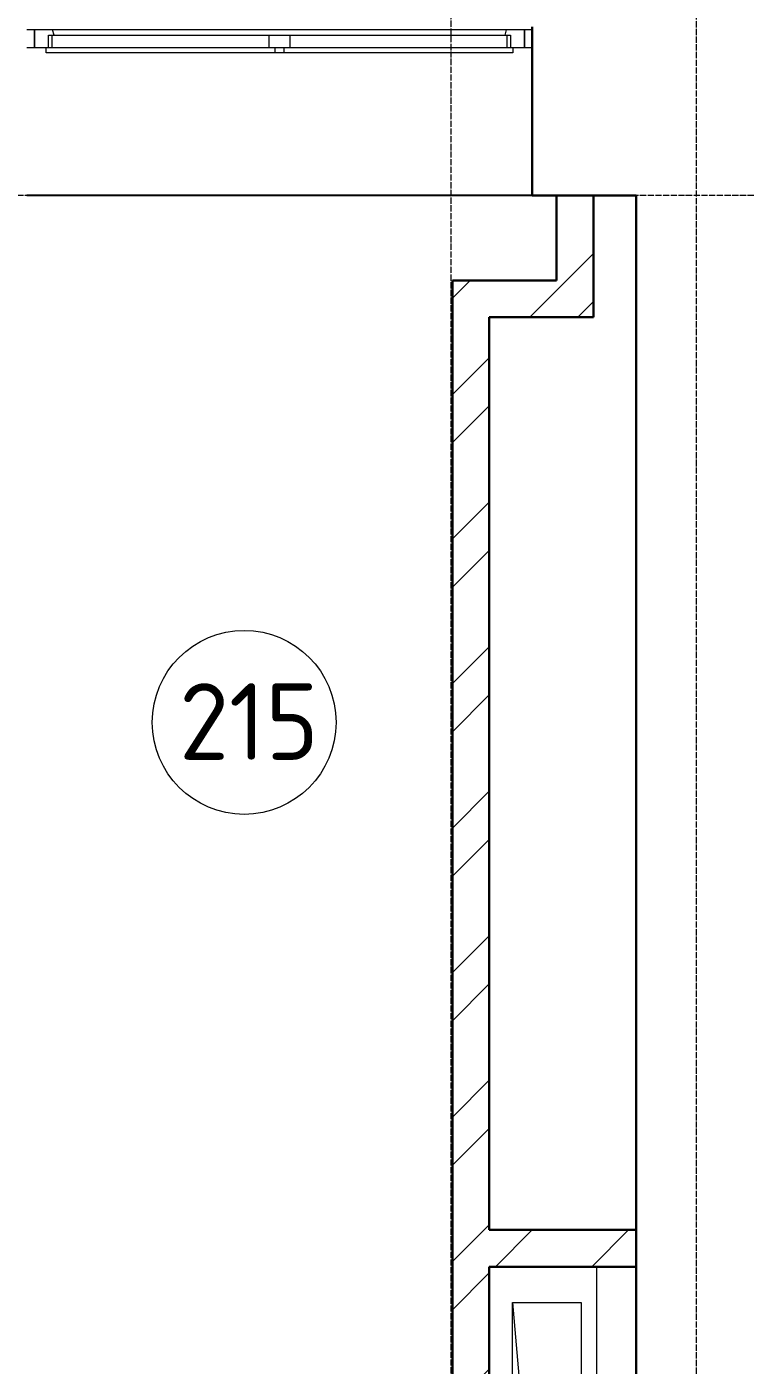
# Model space of a CAD drawing. Header units: millimetres. Extents: x -695119 to 412940, y -249585 to 622758.
# Drawn here: x 99296 to 101642, y 526912 to 531278 of the extents above; entities that cross this region are included whole.
import ezdxf

# ---------------------------------------------------------------- set-up
doc = ezdxf.new("R2010")
doc.units = ezdxf.units.MM
doc.linetypes.add('ADSK_Линия сетки', pattern=[25, 20, -2.5, 0, -2.5])
for name, color, linetype, lineweight in [('Каркас_Импост', 8, 'Continuous', 9), ('Марки помещений', 8, 'Continuous', 20), ('Окна', 252, 'Continuous', 9), ('Оси', 252, 'Continuous', 9), ('Перекрытия', 7, 'Continuous', 18), ('Стены разрез', 7, 'Continuous', 30)]:
    doc.layers.add(name, color=color, linetype=linetype, lineweight=lineweight)
doc.layers.add('Стены', color=194, linetype='Continuous')
doc.styles.add('GOST Common_1', font='', dxfattribs={"height": 250})
doc.styles.get('GOST Common_1').set_extended_font_data('GOST type B')
pattern_1 = [(45, (91217.38, 536167.97), (-235.732, 235.732), []), (45, (91374.53, 536167.97), (-235.732, 235.732), [])]

# ---------------------------------------------------------------- blocks, each defined once
blk = doc.blocks.new('BIMLIB_Окно_Двустворчатое_VEKA_СФрамугойСнизу_ГОСТ30674_без линий - Ж_ОК-3_2320х1650-3824459-План 2 этажа смеж')
at = {"layer": 'Каркас_Импост', "lineweight": 18}
for p, q in [((-740.6, 265), (-800, 265)), ((-800, 265), (-800, 207)), ((-736, 248), (-740.6, 265)), ((740.6, 265), (736, 248)), ((800, 265), (740.6, 265)), ((800, 207), (800, 265)), ((-754, 207), (-754, 248)), ((-754, 248), (-742, 248)), ((742, 248), (754, 248)), ((754, 248), (754, 207)), ((-800, 207), (-762, 207)), ((762, 207), (800, 207))]:
    blk.add_line(p, q, dxfattribs=at)
at = {"layer": 'Каркас_Импост'}
for p, q in [((740.6, 265), (-740.6, 265)), ((-742, 248), (-35, 248)), ((-742, 207), (-742, 248)), ((-35, 248), (35, 248)), ((-35, 248), (-35, 207)), ((35, 248), (742, 248)), ((35, 207), (35, 248)), ((742, 248), (742, 207)), ((-762, 207), (-15, 207)), ((-762, 190), (-762, 207)), ((-15, 190), (-762, 190)), ((-15, 207), (15, 207)), ((-15, 207), (-15, 190)), ((15, 190), (-15, 190)), ((15, 207), (762, 207)), ((15, 190), (15, 207)), ((762, 190), (15, 190)), ((762, 207), (762, 190))]:
    blk.add_line(p, q, dxfattribs=at)
at = {"layer": 'Окна'}
for p, q in [((-800, 265), (-825, 265)), ((-800, 207), (-800, 265)), ((825, 265), (800, 265)), ((800, 265), (800, 207)), ((-825, 207), (-800, 207)), ((800, 207), (825, 207))]:
    blk.add_line(p, q, dxfattribs=at)
blk = doc.blocks.new('ADSK_Марка_Помещение_ОдноЗначение_Номер - Номер-462100-План 2 этажа смеж')
at = {"layer": 'Марки помещений'}
blk.add_circle((0, 0), 3, dxfattribs=at)

msp = doc.modelspace()

# ---------------------------------------------------------------- hatches: boundary and pattern name
at = {"layer": 'Стены разрез', "lineweight": 9}
h = msp.add_hatch(dxfattribs=at)
h.set_pattern_fill('FP_1', color=256, style=0, pattern_type=2)
h.set_pattern_definition(pattern_1)
h.paths.add_polyline_path([(101146.401, 530450.845), (101146.401, 530728.241), (101026.401, 530728.241), (101026.401, 530450.845)])
h = msp.add_hatch(dxfattribs=at)
h.set_pattern_fill('FP_1', color=256, style=0, pattern_type=2)
h.set_pattern_definition(pattern_1)
h.paths.add_polyline_path([(101146.401, 530330.845), (101146.401, 530450.845), (100686.401, 530450.845), (100686.401, 530330.845), (100943.574, 530330.845)])
h = msp.add_hatch(dxfattribs=at)
h.set_pattern_fill('FP_1', color=256, style=0, pattern_type=2)
h.set_pattern_definition(pattern_1)
h.paths.add_polyline_path([(100686.401, 525933.241), (100806.401, 525933.241), (100806.401, 530330.845), (100686.401, 530330.845), (100686.401, 527954.069)])
h = msp.add_hatch(dxfattribs=at)
h.set_pattern_fill('FP_1', color=256, style=0, pattern_type=2)
h.set_pattern_definition(pattern_1)
h.paths.add_polyline_path([(100806.401, 527233.241), (101286.401, 527233.241), (101286.401, 527353.241), (100806.401, 527353.241)])

# ---------------------------------------------------------------- linework, layer by layer
at = {"lineweight": 18}
for p, q in [((101156.401, 527233.241), (101156.401, 525933.241)), ((100881.841, 526416.818), (100881.841, 527116.818)), ((100881.841, 527116.818), (101106.841, 527116.818)), ((100881.841, 527116.818), (100938.091, 526473.068)), ((101106.841, 527116.818), (101106.841, 526416.818))]:
    msp.add_line(p, q, dxfattribs=at)
at = {"layer": 'Оси', "linetype": 'ADSK_Линия сетки'}
for p, q in [((100681.401, 569901.977), (100681.401, 504902.555)), ((101481.401, 533028.241), (101481.401, 503632.555)), ((127748.695, 530728.241), (50771.339, 530728.241))]:
    msp.add_line(p, q, dxfattribs=at)
at = {"layer": 'Перекрытия', "color": 49, "true_color": 0x464646}
msp.add_line((101156.401, 527233.241), (101156.401, 525933.241), dxfattribs=at)
at = {"layer": 'Стены'}
msp.add_line((100946.401, 530728.241), (99296.401, 530728.241), dxfattribs=at)
at = {"layer": 'Стены разрез'}
for p, q in [((100946.401, 531278.241), (100946.401, 530728.241)), ((100946.401, 530728.241), (101286.401, 530728.241)), ((101026.401, 530728.241), (101026.401, 530450.845)), ((101146.401, 530330.845), (101146.401, 530728.241)), ((101286.401, 530728.241), (101286.401, 524723.241)), ((100686.401, 530450.845), (100686.401, 524723.241)), ((101026.401, 530450.845), (100686.401, 530450.845)), ((100806.401, 527353.241), (100806.401, 530330.845)), ((100806.401, 530330.845), (101146.401, 530330.845)), ((101286.401, 527353.241), (100806.401, 527353.241)), ((100806.401, 525933.241), (100806.401, 527233.241)), ((100806.401, 527233.241), (101286.401, 527233.241))]:
    msp.add_line(p, q, dxfattribs=at)

# ---------------------------------------------------------------- block references
at = {"layer": 'Марки помещений', "xscale": 99.99999999999993, "yscale": 99.99999999999993, "zscale": 99.99999999999993}
msp.add_blockref('ADSK_Марка_Помещение_ОдноЗначение_Номер - Номер-462100-План 2 этажа смеж', (100006.266, 529008.917), dxfattribs=at)
at = {"layer": 'Окна'}
msp.add_blockref('BIMLIB_Окно_Двустворчатое_VEKA_СФрамугойСнизу_ГОСТ30674_без линий - Ж_ОК-3_2320х1650-3824459-План 2 этажа смеж', (100121.401, 531003.241), dxfattribs=at)

# ---------------------------------------------------------------- texts
at = {"layer": 'Марки помещений', "lineweight": 9, "insert": (99793.859, 529136.642), "char_height": 250, "width": 526.70869, "attachment_point": 1, "style": 'GOST Common_1'}
msp.add_mtext('215', dxfattribs=at)

doc.saveas('drawing.dxf')
